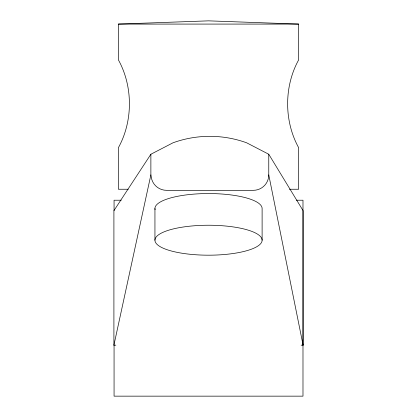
<?xml version="1.0" encoding="UTF-8"?>
<svg xmlns="http://www.w3.org/2000/svg" width="417" height="417" viewBox="0 0 417 417"><rect width="100%" height="100%" fill="white"/><g stroke="black" fill="none" stroke-linecap="round" stroke-linejoin="round"><path stroke-width="0.63" d="M301.142 345.177L303.091 345.177L303.091 210.674L268.767 154.248L246.624 142.791A108.008 107.914 0 0 0 173.019 142.791L150.876 154.248L150.876 174.89L113.909 345.177L115.858 345.177M150.876 154.248L113.909 210.674L113.909 345.177M128.233 189.245L118.407 189.245L118.407 147.67C133.08 121.06 133.08 86.507 118.407 59.897L118.407 24.082L208.526 20.85L298.64 24.082L298.64 59.897C283.972 86.507 283.972 121.06 298.64 147.67L298.64 189.245L289.419 189.245M118.407 24.082L298.64 24.082M121.211 200.223L114.065 200.223L114.065 210.637M296.471 200.223L302.987 200.223L302.987 396.15L114.065 396.15L114.065 345.38M268.767 154.248L268.767 174.89L303.091 345.177M150.876 174.89L151.835 179.664A15.445 15.429 0 0 0 166.519 190.324L253.322 190.324A15.445 15.429 0 0 0 268.767 174.89M262.111 240.213A53.584 14.976 0 0 0 181.734 227.244A53.584 14.976 0 0 0 181.734 253.182A53.584 14.976 0 0 0 262.111 240.213L262.111 208.521A53.584 14.976 0 0 0 206.42 193.561A53.584 14.976 0 0 0 155.108 209.699M154.942 208.521L154.942 240.213"/></g></svg>
